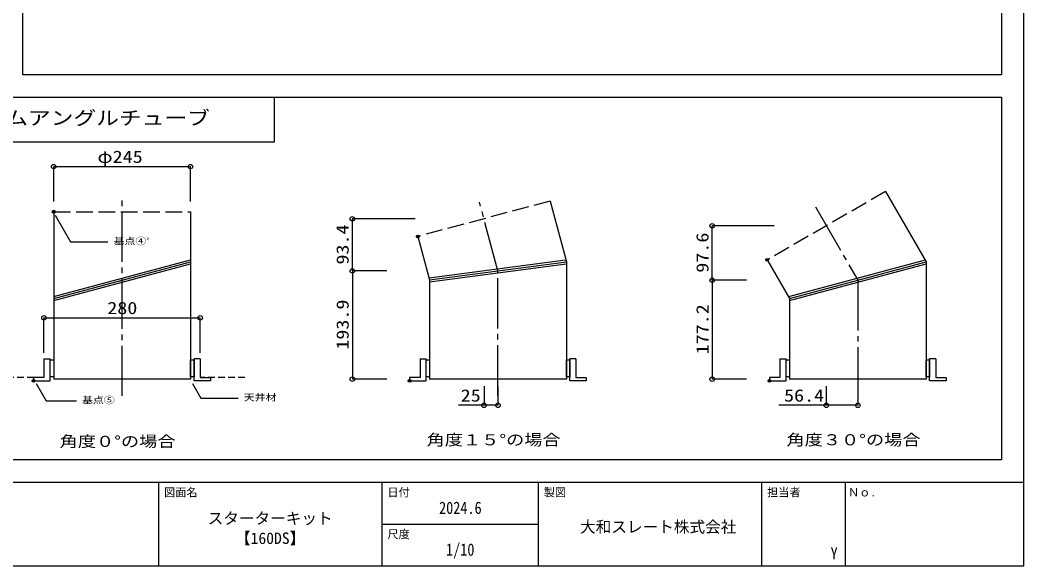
# Model space of a CAD drawing. Units: millimetres at full size, sheet at 1:10, with parts at other scales. Extents: x -2038 to 1962, y -1415 to 1385.
# Drawn here: x 165 to 1962, y -1415 to -437 of the extents above; entities that cross this region are included whole.
import ezdxf
from ezdxf.enums import TextEntityAlignment as Align

# ---------------------------------------------------------------- set-up
doc = ezdxf.new("R2010")
doc.units = ezdxf.units.MM
doc.header["$LTSCALE"] = 10
doc.header["$PDMODE"] = 32
doc.header["$PDSIZE"] = 5
for name, pattern in [('CHAIN2', [12, 9, -1, 1, -1]), ('DASHED1', [1.8, 1.2, -0.6]), ('DASHED3', [4, 3, -1])]:
    doc.linetypes.add(name, pattern=pattern)
for name, color, linetype in [('8-0', 7, 'Continuous'), ('F-7', 7, 'Continuous'), ('F-8', 7, 'Continuous')]:
    doc.layers.add(name, color=color, linetype=linetype)
doc.styles.add('ＭＳ ゴシック', font='')
doc.styles.get('ＭＳ ゴシック').set_extended_font_data('MS Gothic')

msp = doc.modelspace()

# ---------------------------------------------------------------- linework, layer by layer
at = {"layer": '8-0'}
for p, q in [((-2037.5, -1265), (1962.5, -1265)), ((412.46, -1265), (412.46, -1415)), ((812.46, -1265), (812.46, -1415)), ((1092.46, -1265), (1092.46, -1415)), ((1492.46, -1265), (1492.46, -1415)), ((1642.46, -1265), (1642.46, -1415)), ((812.46, -1340), (1092.46, -1340))]:
    msp.add_line(p, q, dxfattribs=at)
msp.add_lwpolyline([(-2037.5, -1415), (1962.5, -1415), (1962.5, 1385), (-2037.5, 1385)], close=True, dxfattribs=at)
at = {"layer": 'F-7', "linetype": 'CHAIN2'}
for p, q in [((347.2, -1110.53), (347.2, -752.42)), ((1020.46, -886.58), (987.49, -763.53)), ((1020.46, -1109.53), (1020.46, -886.58))]:
    msp.add_line(p, q, dxfattribs=at)
at = {"layer": 'F-7', "linetype": 'DASHED3'}
for p, q in [((1714.67, -744.38), (1502.52, -866.92)), ((1113.76, -761.5), (877.11, -824.91)), ((224.7, -780.53), (469.7, -780.53))]:
    msp.add_line(p, q, dxfattribs=at)
at = {"layer": 'F-7'}
for p, q in [((1714.67, -744.38), (1787.5, -870.45)), ((1113.76, -761.5), (1142.96, -870.45)), ((224.7, -780.53), (224.7, -1080.53)), ((469.7, -780.53), (469.7, -1080.53)), ((877.11, -824.91), (897.96, -902.71)), ((224.7, -932.62), (469.7, -866.94)), ((224.7, -936.13), (469.7, -870.45)), ((224.7, -939.62), (469.82, -873.91)), ((1141.62, -867.21), (897.07, -899.4)), ((897.96, -902.71), (1142.96, -870.45)), ((897.96, -906.11), (1142.5, -873.91)), ((1142.96, -870.45), (1142.96, -1080.53)), ((1502.52, -866.92), (1542.5, -936.13)), ((1785.74, -867.41), (1540.74, -933.09)), ((1542.5, -936.13), (1787.5, -870.45)), ((1542.5, -939.62), (1787.5, -873.94)), ((1787.5, -870.45), (1787.5, -1080.53)), ((897.96, -902.71), (897.96, -1080.53)), ((1542.5, -936.13), (1542.5, -1080.53)), ((207.2, -1043.93), (207.2, -1077.74)), ((207.2, -1043.93), (218.33, -1043.93)), ((218.33, -1083.43), (218.33, -1043.93)), ((218.33, -1076.2), (218.33, -1046.09)), ((469.7, -1076.2), (469.7, -1046.09)), ((476.07, -1083.43), (476.07, -1043.93)), ((487.2, -1043.93), (476.07, -1043.93)), ((487.2, -1043.93), (487.2, -1077.74)), ((880.86, -1043.83), (880.86, -1077.64)), ((880.86, -1043.83), (891.98, -1043.83)), ((891.98, -1083.33), (891.98, -1043.83)), ((1148.96, -1083.33), (1148.96, -1043.83)), ((1160.09, -1043.83), (1148.96, -1043.83)), ((1160.09, -1043.83), (1160.09, -1077.64)), ((1525.38, -1043.93), (1525.38, -1077.74)), ((1525.38, -1043.93), (1536.51, -1043.93)), ((1536.51, -1083.43), (1536.51, -1043.93)), ((1793.49, -1083.43), (1793.49, -1043.93)), ((1804.62, -1043.93), (1793.49, -1043.93)), ((1804.62, -1043.93), (1804.62, -1077.74)), ((188.61, -1077.74), (188.61, -1083.43)), ((207.2, -1077.74), (188.61, -1077.74)), ((224.7, -1076.2), (218.33, -1076.2)), ((476.07, -1076.2), (469.7, -1076.2)), ((487.2, -1077.74), (505.79, -1077.74)), ((505.79, -1077.74), (505.79, -1083.43)), ((862.26, -1077.64), (862.26, -1083.33)), ((880.86, -1077.64), (862.26, -1077.64)), ((1160.09, -1077.64), (1178.68, -1077.64)), ((1178.68, -1077.64), (1178.68, -1083.33)), ((1506.79, -1077.74), (1506.79, -1083.43)), ((1525.38, -1077.74), (1506.79, -1077.74)), ((1804.62, -1077.74), (1823.21, -1077.74)), ((1823.21, -1077.74), (1823.21, -1083.43)), ((188.61, -1083.43), (218.33, -1083.43)), ((225.08, -1080.53), (224.7, -1080.53)), ((469.7, -1080.53), (224.7, -1080.53)), ((505.79, -1083.43), (476.07, -1083.43)), ((862.26, -1083.33), (891.98, -1083.33)), ((898.34, -1080.53), (897.96, -1080.53)), ((1142.96, -1080.53), (897.96, -1080.53)), ((1178.68, -1083.33), (1148.96, -1083.33)), ((1506.79, -1083.43), (1536.51, -1083.43)), ((1542.88, -1080.53), (1542.5, -1080.53)), ((1787.5, -1080.53), (1542.5, -1080.53)), ((1823.21, -1083.43), (1793.49, -1083.43))]:
    msp.add_line(p, q, dxfattribs=at)
at = {"layer": 'F-7', "linetype": 'DASHED1'}
for p, q in [((207.2, -1077.74), (127.2, -1077.74)), ((567.2, -1077.74), (487.2, -1077.74))]:
    msp.add_line(p, q, dxfattribs=at)
at = {"layer": 'F-7', "linetype": 'CHAIN2'}
msp.add_lwpolyline([(1588.99, -771.71), (1665, -903.29), (1665, -1111.21)], dxfattribs=at)
at = {"layer": 'F-7'}
for points in [[(218.33, -1046.09), (224.7, -1046.09), (224.7, -1076.2)], [(469.7, -1046.09), (476.07, -1046.09), (476.07, -1076.2)]]:
    msp.add_lwpolyline(points, dxfattribs=at)
for points in [[(891.98, -1045.99), (897.97, -1045.99), (897.97, -1076.11), (891.98, -1076.11)], [(1142.97, -1045.99), (1148.96, -1045.99), (1148.96, -1076.11), (1142.97, -1076.11)], [(1536.51, -1046.09), (1542.5, -1046.09), (1542.5, -1076.2), (1536.51, -1076.2)], [(1787.5, -1046.09), (1793.49, -1046.09), (1793.49, -1076.2), (1787.5, -1076.2)]]:
    msp.add_lwpolyline(points, close=True, dxfattribs=at)
for p in [(224.7, -780.53), (877.11, -824.91), (1502.52, -866.92), (188.61, -1083.43), (862.26, -1083.33), (1506.79, -1083.43)]:
    msp.add_point(p, dxfattribs=at)
at = {"layer": 'F-8'}
for p, q in [((169.65, -535.53), (169.65, 1345)), ((1922.5, 1345), (1922.5, -535.53)), ((1922.5, -535.53), (169.65, -535.53)), ((-29.5, -575.53), (1922.5, -575.53)), ((1922.5, -575.53), (1922.5, -1225)), ((224.7, -762.49), (224.7, -699.6)), ((224.7, -699.78), (469.7, -699.78)), ((469.7, -762.49), (469.7, -699.6)), ((227.27, -786.7), (254.98, -834.7)), ((872.34, -793.23), (759.51, -793.23)), ((759.69, -886.63), (759.69, -793.23)), ((1515.25, -805.73), (1404.05, -805.73)), ((1404.23, -903.33), (1404.23, -805.73)), ((254.98, -834.7), (321.96, -834.7)), ((821.13, -886.63), (759.51, -886.63)), ((821.13, -886.63), (759.51, -886.63)), ((759.69, -886.63), (759.69, -1080.53)), ((1465.67, -903.33), (1404.05, -903.33)), ((1465.67, -903.33), (1404.05, -903.33)), ((1404.23, -903.33), (1404.23, -1080.53)), ((207.2, -1033.37), (207.2, -970.48)), ((207.2, -970.66), (487.2, -970.66)), ((487.2, -1033.37), (487.2, -970.48)), ((193.46, -1088.53), (211.36, -1119.53)), ((473.23, -1088.53), (488.24, -1114.53)), ((821.2, -1080.53), (759.51, -1080.53)), ((995.46, -1092.96), (995.46, -1127.54)), ((1020.46, -1092.96), (1020.46, -1127.54)), ((1465.74, -1080.53), (1404.05, -1080.53)), ((1608.6, -1092.96), (1608.6, -1127.45)), ((1665, -1092.96), (1665, -1127.45)), ((488.24, -1114.53), (555.22, -1114.53)), ((211.36, -1119.53), (265.5, -1119.53)), ((1020.46, -1127.36), (949.97, -1127.36)), ((1665, -1127.27), (1523.79, -1127.27)), ((1922.5, -1225), (-29.5, -1225))]:
    msp.add_line(p, q, dxfattribs=at)
msp.add_lwpolyline([(-29.5, -655.53), (620.5, -655.53), (620.5, -575.53)], dxfattribs=at)
for centre in [(224.7, -699.78), (469.7, -699.78), (759.69, -793.23), (1404.23, -805.73), (759.69, -886.63), (759.69, -886.63), (1404.23, -903.33), (1404.23, -903.33), (207.2, -970.66), (487.2, -970.66), (759.69, -1080.53), (1404.23, -1080.53), (995.46, -1127.36), (1020.46, -1127.36), (1608.6, -1127.27), (1665, -1127.27)]:
    msp.add_circle(centre, 4, dxfattribs=at)

# ---------------------------------------------------------------- texts
at = {"layer": '8-0', "style": 'ＭＳ ゴシック'}
for s, height, p in [('図面名', 14.66, (422.46, -1295)), ('日付', 14.66, (822.46, -1295)), ('製図', 14.66, (1102.46, -1295)), ('担当者', 14.66, (1502.46, -1294.97)), ('Ｎｏ.', 14.66, (1647.46, -1295)), ('スターターキット', 20.53, (500.46, -1346.16)), ('大和スレート株式会社', 20.53, (1167.46, -1361.47)), ('【160DS】', 20.53, (549.46, -1381.84)), ('尺度', 14.66, (822.46, -1370))]:
    msp.add_text(s, height=height, dxfattribs=at).set_placement(p, align=Align.BOTTOM_LEFT)
at = {"layer": '8-0', "style": 'ＭＳ ゴシック', "width": 0.85}
for s, p in [('2024.6', (914.96, -1328.44)), ('1/10', (927.46, -1403.33)), ('Y', (1616.21, -1410))]:
    msp.add_text(s, height=21.99, dxfattribs=at).set_placement(p, align=Align.BOTTOM_LEFT)
at = {"layer": 'F-8', "style": 'ＭＳ ゴシック', "width": 1.2}
for s, height, p in [('[5]ボトムアングルチューブ', 24.89, (-4.5, -632.51)), ('φ245', 21.99, (303.08, -699.77)), ('基点④’', 11.94, (331.96, -842.85)), ('280', 21.99, (320.73, -970.65)), ('基点⑤', 11.94, (275.5, -1127.67)), ('天井材', 11.94, (565.22, -1122.67)), ('25', 21.99, (953.71, -1127.36)), ('56.4', 21.99, (1532.86, -1127.27)), ('角度０°の場合', 19.9, (235.42, -1207.81)), ('角度１５°の場合', 19.9, (892.71, -1205)), ('角度３０°の場合', 19.9, (1537.25, -1205))]:
    msp.add_text(s, height=height, dxfattribs=at).set_placement(p, align=Align.BOTTOM_LEFT)
for s, p in [('93.4', (759.68, -875.22)), ('97.6', (1404.22, -889.82)), ('193.9', (759.68, -1027.7)), ('177.2', (1404.22, -1036.05))]:
    msp.add_text(s, height=21.99, rotation=90, dxfattribs=at).set_placement(p, align=Align.BOTTOM_LEFT)

doc.saveas('drawing.dxf')
